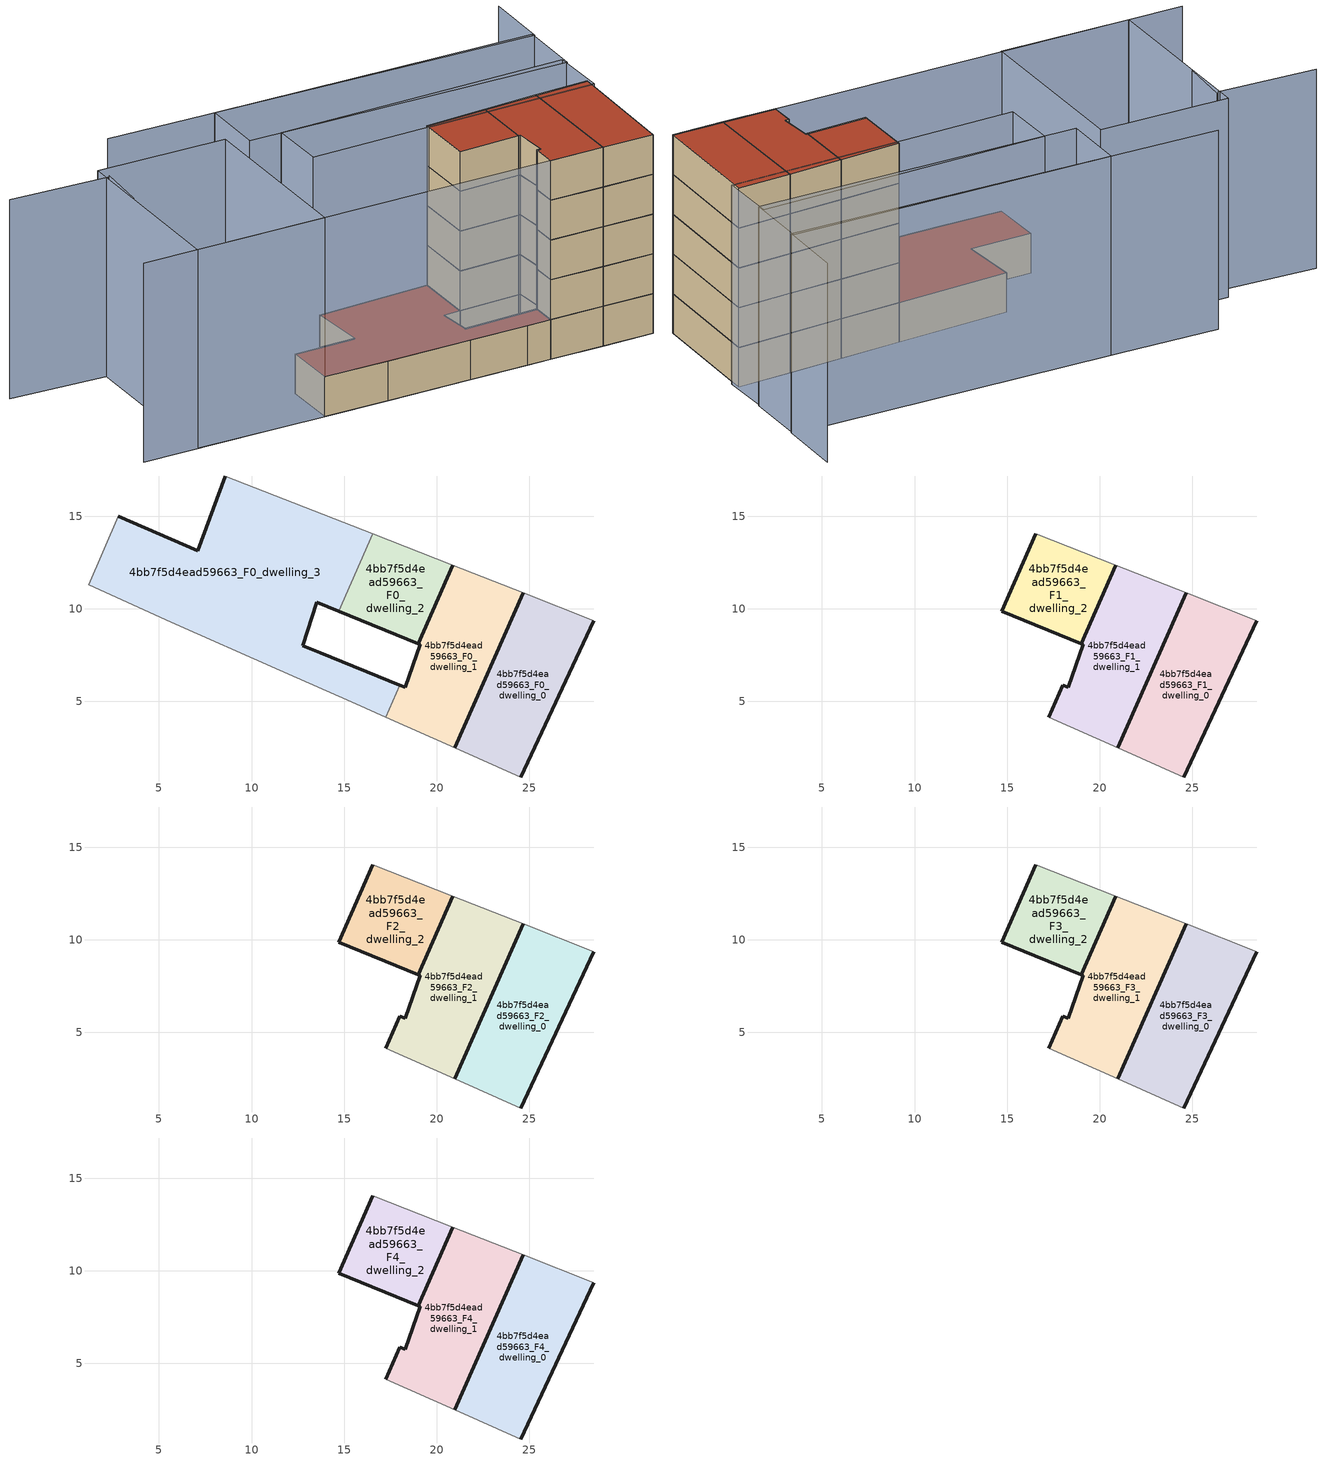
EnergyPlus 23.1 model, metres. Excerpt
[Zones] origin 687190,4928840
4bb7f5d4ead59663_F0_dwelling_0
 floor ground (EU_floor_Construction): 24.52,0.92 28.48,9.36 24.67,10.86 20.97,2.5 z0
 wall outside (EU_wall_Construction): 28.48,9.36 24.52,0.92 / 20.97,2.5 24.67,10.86 z0:3
 wall adiabatic (EU_wall_Construction): 24.67,10.86 28.48,9.36 / 24.52,0.92 20.97,2.5 z0:3
4bb7f5d4ead59663_F0_dwelling_1
 floor ground (EU_floor_Construction): 20.97,2.5 24.67,10.86 20.87,12.35 19,8.12 19.11,8.08 18.29,5.76 18.01,5.88 17.24,4.15 z0
 wall outside (EU_wall_Construction): 18.01,5.88 18.29,5.76 19.11,8.08 19,8.12 20.87,12.35 / 24.67,10.86 20.97,2.5 z0:3
 wall adiabatic (EU_wall_Construction): 20.87,12.35 24.67,10.86 / 20.97,2.5 17.24,4.15 z0:3
 wall to 4bb7f5d4ead59663_F0_dwelling_3 (EU_wall_Construction): 17.24,4.15 18.01,5.88 z0:3
4bb7f5d4ead59663_F0_dwelling_2
 floor ground (EU_floor_Construction): 19,8.12 20.87,12.35 16.54,14.04 14.7,9.87 z0
 wall outside (EU_wall_Construction): 20.87,12.35 19,8.12 14.7,9.87 z0:3
 wall adiabatic (EU_wall_Construction): 16.54,14.04 20.87,12.35 z0:3
 wall to 4bb7f5d4ead59663_F0_dwelling_3 (EU_wall_Construction): 14.7,9.87 16.54,14.04 z0:3
4bb7f5d4ead59663_F0_dwelling_3
 floor ground (EU_floor_Construction): 17.24,4.15 18.01,5.88 13.7,7.62 12.76,8 13.52,10.35 14.7,9.87 16.54,14.04 8.58,17.17 7.09,13.13 2.81,14.99 1.2,11.29 5.67,9.27 11.53,6.68 15.61,4.87 z0
 wall outside (EU_wall_Construction): 14.7,9.87 13.52,10.35 12.76,8 13.7,7.62 18.01,5.88 / 2.81,14.99 7.09,13.13 8.58,17.17 z0:3
 wall adiabatic (EU_wall_Construction): 17.24,4.15 15.61,4.87 11.53,6.68 5.67,9.27 1.2,11.29 2.81,14.99 / 8.58,17.17 16.54,14.04 z0:3
 roof outside (EU_roof_Construction): 16.54,14.04 14.7,9.87 13.52,10.35 12.76,8 13.7,7.62 18.01,5.88 17.24,4.15 15.61,4.87 11.53,6.68 5.67,9.27 1.2,11.29 2.81,14.99 7.09,13.13 8.58,17.17 z3
4bb7f5d4ead59663_F1_dwelling_0
 floor to 4bb7f5d4ead59663_F0_dwelling_0 (EU_floor_Construction): 24.52,0.92 28.48,9.36 24.67,10.86 20.97,2.5 z3
 wall outside (EU_wall_Construction): 28.48,9.36 24.52,0.92 / 20.97,2.5 24.67,10.86 z3:6
 wall adiabatic (EU_wall_Construction): 24.67,10.86 28.48,9.36 / 24.52,0.92 20.97,2.5 z3:6
4bb7f5d4ead59663_F1_dwelling_1
 floor to 4bb7f5d4ead59663_F0_dwelling_1 (EU_floor_Construction): 20.97,2.5 24.67,10.86 20.87,12.35 19,8.12 19.11,8.08 18.29,5.76 18.01,5.88 17.24,4.15 z3
 wall outside (EU_wall_Construction): 17.24,4.15 18.01,5.88 18.29,5.76 19.11,8.08 19,8.12 20.87,12.35 / 24.67,10.86 20.97,2.5 z3:6
 wall adiabatic (EU_wall_Construction): 20.87,12.35 24.67,10.86 / 20.97,2.5 17.24,4.15 z3:6
4bb7f5d4ead59663_F1_dwelling_2
 floor to 4bb7f5d4ead59663_F0_dwelling_2 (EU_floor_Construction): 19,8.12 20.87,12.35 16.54,14.04 14.7,9.87 z3
 wall outside (EU_wall_Construction): 20.87,12.35 19,8.12 14.7,9.87 16.54,14.04 z3:6
 wall adiabatic (EU_wall_Construction): 16.54,14.04 20.87,12.35 z3:6
4bb7f5d4ead59663_F2_dwelling_0
 floor to 4bb7f5d4ead59663_F1_dwelling_0 (EU_floor_Construction): 24.52,0.92 28.48,9.36 24.67,10.86 20.97,2.5 z6
 wall outside (EU_wall_Construction): 28.48,9.36 24.52,0.92 / 20.97,2.5 24.67,10.86 z6:9
 wall adiabatic (EU_wall_Construction): 24.67,10.86 28.48,9.36 / 24.52,0.92 20.97,2.5 z6:9
4bb7f5d4ead59663_F2_dwelling_1
 floor to 4bb7f5d4ead59663_F1_dwelling_1 (EU_floor_Construction): 20.97,2.5 24.67,10.86 20.87,12.35 19,8.12 19.11,8.08 18.29,5.76 18.01,5.88 17.24,4.15 z6
 wall outside (EU_wall_Construction): 17.24,4.15 18.01,5.88 18.29,5.76 19.11,8.08 19,8.12 20.87,12.35 / 24.67,10.86 20.97,2.5 z6:9
 wall adiabatic (EU_wall_Construction): 20.87,12.35 24.67,10.86 / 20.97,2.5 17.24,4.15 z6:9
4bb7f5d4ead59663_F2_dwelling_2
 floor to 4bb7f5d4ead59663_F1_dwelling_2 (EU_floor_Construction): 19,8.12 20.87,12.35 16.54,14.04 14.7,9.87 z6
 wall outside (EU_wall_Construction): 20.87,12.35 19,8.12 14.7,9.87 16.54,14.04 z6:9
 wall adiabatic (EU_wall_Construction): 16.54,14.04 20.87,12.35 z6:9
4bb7f5d4ead59663_F3_dwelling_0
 floor to 4bb7f5d4ead59663_F2_dwelling_0 (EU_floor_Construction): 24.52,0.92 28.48,9.36 24.67,10.86 20.97,2.5 z9
 wall outside (EU_wall_Construction): 28.48,9.36 24.52,0.92 / 20.97,2.5 24.67,10.86 z9:12
 wall adiabatic (EU_wall_Construction): 24.67,10.86 28.48,9.36 / 24.52,0.92 20.97,2.5 z9:12
4bb7f5d4ead59663_F3_dwelling_1
 floor to 4bb7f5d4ead59663_F2_dwelling_1 (EU_floor_Construction): 20.97,2.5 24.67,10.86 20.87,12.35 19,8.12 19.11,8.08 18.29,5.76 18.01,5.88 17.24,4.15 z9
 wall outside (EU_wall_Construction): 17.24,4.15 18.01,5.88 18.29,5.76 19.11,8.08 19,8.12 20.87,12.35 / 24.67,10.86 20.97,2.5 z9:12
 wall adiabatic (EU_wall_Construction): 20.87,12.35 24.67,10.86 / 20.97,2.5 17.24,4.15 z9:12
4bb7f5d4ead59663_F3_dwelling_2
 floor to 4bb7f5d4ead59663_F2_dwelling_2 (EU_floor_Construction): 19,8.12 20.87,12.35 16.54,14.04 14.7,9.87 z9
 wall outside (EU_wall_Construction): 20.87,12.35 19,8.12 14.7,9.87 16.54,14.04 z9:12
 wall adiabatic (EU_wall_Construction): 16.54,14.04 20.87,12.35 z9:12
4bb7f5d4ead59663_F4_dwelling_0
 floor to 4bb7f5d4ead59663_F3_dwelling_0 (EU_floor_Construction): 24.52,0.92 28.48,9.36 24.67,10.86 20.97,2.5 z12
 wall outside (EU_wall_Construction): 28.48,9.36 24.52,0.92 / 20.97,2.5 24.67,10.86 z12:15
 wall adiabatic (EU_wall_Construction): 24.67,10.86 28.48,9.36 / 24.52,0.92 20.97,2.5 z12:15
 roof outside (EU_roof_Construction): 28.48,9.36 24.52,0.92 20.97,2.5 24.67,10.86 z15
4bb7f5d4ead59663_F4_dwelling_1
 floor to 4bb7f5d4ead59663_F3_dwelling_1 (EU_floor_Construction): 20.97,2.5 24.67,10.86 20.87,12.35 19,8.12 19.11,8.08 18.29,5.76 18.01,5.88 17.24,4.15 z12
 wall outside (EU_wall_Construction): 17.24,4.15 18.01,5.88 18.29,5.76 19.11,8.08 19,8.12 20.87,12.35 / 24.67,10.86 20.97,2.5 z12:15
 wall adiabatic (EU_wall_Construction): 20.87,12.35 24.67,10.86 / 20.97,2.5 17.24,4.15 z12:15
 roof outside (EU_roof_Construction): 24.67,10.86 20.97,2.5 17.24,4.15 18.01,5.88 18.29,5.76 19.11,8.08 19,8.12 20.87,12.35 z15
4bb7f5d4ead59663_F4_dwelling_2
 floor to 4bb7f5d4ead59663_F3_dwelling_2 (EU_floor_Construction): 19,8.12 20.87,12.35 16.54,14.04 14.7,9.87 z12
 wall outside (EU_wall_Construction): 20.87,12.35 19,8.12 14.7,9.87 16.54,14.04 z12:15
 wall adiabatic (EU_wall_Construction): 16.54,14.04 20.87,12.35 z12:15
 roof outside (EU_roof_Construction): 20.87,12.35 19,8.12 14.7,9.87 16.54,14.04 z15
shading: -11.6,17.06 24.52,0.92 / 34.05,20.89 31.89,16.27 / 31.89,16.27 2.15,30.18 / -2.33,26.78 -4.07,23.44 / -2.52,26.75 -9.21,30.03 / 9.83,21.29 30.05,12.61 / 30.05,12.61 28.36,8.68 / 28.36,8.68 8.15,17.36 / 8.15,17.36 9.83,21.29 / 1.2,11.29 -7.8,15.36 / -7.8,15.36 -2.15,27.83 / -2.15,27.83 6.84,23.76 / 6.84,23.76 1.2,11.29 / 9.61,26.69 31.93,16.5 / 31.93,16.5 29.93,12.11 / 29.93,12.11 7.61,22.3 / 7.61,22.3 9.61,26.69 z0:15
[Building]
EU S2 Campaign: North Axis=0; Terrain=City; Solar Distribution=FullExterior
[Site:Location]
Bologna: Latitude=44.5; Longitude=11.25; Time Zone=1; Elevation=37
[SizingPeriod:WeatherFileDays]
AnnualSizingPeriod: Begin Month=1; Begin Day of Month=1; End Month=12; End Day of Month=31; Day of Week for Start Day=Monday; Use Weather File Daylight Saving Period=No; Use Weather File Rain and Snow Indicators=No
[MATERIAL]
EU_InternalMass_Material: Roughness=MediumRough; Thickness=0.1; Conductivity=1; Density=1800; Specific Heat=900; Thermal Absorptance=0.9; Solar Absorptance=0.7; Visible Absorptance=0.7
[MATERIAL:NOMASS] Roughness=MediumRough; Thermal Absorptance=0.9; Solar Absorptance=0.7; Visible Absorptance=0.7
Name | Thermal Resistance
EU_wall_NoMass | 0.905828
EU_roof_NoMass | 0.37593
EU_floor_NoMass | 0.67114
[CONSTRUCTION]
EU_wall_Construction: EU_wall_NoMass
EU_roof_Construction: EU_roof_NoMass
EU_floor_Construction: EU_floor_NoMass
EU_InternalMass_Construction: EU_InternalMass_Material
[ZONE] Type=1; Multiplier=1; Ceiling Height=autocalculate; Floor Area=autocalculate; Part of Total Floor Area=Yes
Name | Volume
4bb7f5d4ead59663_F0_dwelling_0; 4bb7f5d4ead59663_F1_dwelling_0; 4bb7f5d4ead59663_F2_dwelling_0; 4bb7f5d4ead59663_F3_dwelling_0; 4bb7f5d4ead59663_F4_dwelling_0 | 110.454
4bb7f5d4ead59663_F0_dwelling_1 | 109.187
4bb7f5d4ead59663_F1_dwelling_1; 4bb7f5d4ead59663_F2_dwelling_1; 4bb7f5d4ead59663_F3_dwelling_1; 4bb7f5d4ead59663_F4_dwelling_1 | 109.188
4bb7f5d4ead59663_F0_dwelling_2; 4bb7f5d4ead59663_F1_dwelling_2; 4bb7f5d4ead59663_F2_dwelling_2; 4bb7f5d4ead59663_F3_dwelling_2; 4bb7f5d4ead59663_F4_dwelling_2 | 63.9829
4bb7f5d4ead59663_F0_dwelling_3 | 288.554
[INTERNALMASS] Construction=EU_InternalMass_Construction
Name | Zone or ZoneList | Surface Area
4bb7f5d4ead59663_F0_dwelling_0_EU_InternalMass | 4bb7f5d4ead59663_F0_dwelling_0 | 36.8182
4bb7f5d4ead59663_F0_dwelling_1_EU_InternalMass | 4bb7f5d4ead59663_F0_dwelling_1 | 36.396
4bb7f5d4ead59663_F0_dwelling_2_EU_InternalMass | 4bb7f5d4ead59663_F0_dwelling_2 | 21.3276
4bb7f5d4ead59663_F0_dwelling_3_EU_InternalMass | 4bb7f5d4ead59663_F0_dwelling_3 | 96.184
4bb7f5d4ead59663_F1_dwelling_0_EU_InternalMass | 4bb7f5d4ead59663_F1_dwelling_0 | 38.9959
4bb7f5d4ead59663_F1_dwelling_1_EU_InternalMass | 4bb7f5d4ead59663_F1_dwelling_1 | 39.6211
4bb7f5d4ead59663_F1_dwelling_2_EU_InternalMass | 4bb7f5d4ead59663_F1_dwelling_2 | 112.108
4bb7f5d4ead59663_F2_dwelling_0_EU_InternalMass | 4bb7f5d4ead59663_F2_dwelling_0 | 38.9959
4bb7f5d4ead59663_F2_dwelling_1_EU_InternalMass | 4bb7f5d4ead59663_F2_dwelling_1 | 39.6211
4bb7f5d4ead59663_F2_dwelling_2_EU_InternalMass | 4bb7f5d4ead59663_F2_dwelling_2 | 112.108
4bb7f5d4ead59663_F3_dwelling_0_EU_InternalMass | 4bb7f5d4ead59663_F3_dwelling_0 | 38.9959
4bb7f5d4ead59663_F3_dwelling_1_EU_InternalMass | 4bb7f5d4ead59663_F3_dwelling_1 | 39.6211
4bb7f5d4ead59663_F3_dwelling_2_EU_InternalMass | 4bb7f5d4ead59663_F3_dwelling_2 | 112.108
4bb7f5d4ead59663_F4_dwelling_0_EU_InternalMass | 4bb7f5d4ead59663_F4_dwelling_0 | 38.9959
4bb7f5d4ead59663_F4_dwelling_1_EU_InternalMass | 4bb7f5d4ead59663_F4_dwelling_1 | 39.6211
4bb7f5d4ead59663_F4_dwelling_2_EU_InternalMass | 4bb7f5d4ead59663_F4_dwelling_2 | 112.108
[OTHEREQUIPMENT] Fuel Type=Electricity; Design Level Calculation Method=Watts/Area; Power per Zone Floor Area=1; Fraction Latent=0; Fraction Radiant=0; Fraction Lost=0; Carbon Dioxide Generation Rate=0; EndUse Subcategory=EU_Step8_InternalGains
Name | Zone or ZoneList or Space or SpaceList | Schedule
EU_Step8_InternalGain_4bb7f5d4ead59663_F0_dwelling_0_f000 | 4bb7f5d4ead59663_F0_dwelling_0 | EU_Step8_GainSchedule_4bb7f5d4ead59663_F0_dwelling_0_f000
EU_Step8_InternalGain_4bb7f5d4ead59663_F0_dwelling_1_f000 | 4bb7f5d4ead59663_F0_dwelling_1 | EU_Step8_GainSchedule_4bb7f5d4ead59663_F0_dwelling_1_f000
EU_Step8_InternalGain_4bb7f5d4ead59663_F0_dwelling_2_f000 | 4bb7f5d4ead59663_F0_dwelling_2 | EU_Step8_GainSchedule_4bb7f5d4ead59663_F0_dwelling_2_f000
EU_Step8_InternalGain_4bb7f5d4ead59663_F0_dwelling_3_f000 | 4bb7f5d4ead59663_F0_dwelling_3 | EU_Step8_GainSchedule_4bb7f5d4ead59663_F0_dwelling_3_f000
EU_Step8_InternalGain_4bb7f5d4ead59663_F1_dwelling_0_f000 | 4bb7f5d4ead59663_F1_dwelling_0 | EU_Step8_GainSchedule_4bb7f5d4ead59663_F1_dwelling_0_f000
EU_Step8_InternalGain_4bb7f5d4ead59663_F1_dwelling_1_f000 | 4bb7f5d4ead59663_F1_dwelling_1 | EU_Step8_GainSchedule_4bb7f5d4ead59663_F1_dwelling_1_f000
EU_Step8_InternalGain_4bb7f5d4ead59663_F1_dwelling_2_f000 | 4bb7f5d4ead59663_F1_dwelling_2 | EU_Step8_GainSchedule_4bb7f5d4ead59663_F1_dwelling_2_f000
EU_Step8_InternalGain_4bb7f5d4ead59663_F2_dwelling_0_f000 | 4bb7f5d4ead59663_F2_dwelling_0 | EU_Step8_GainSchedule_4bb7f5d4ead59663_F2_dwelling_0_f000
EU_Step8_InternalGain_4bb7f5d4ead59663_F2_dwelling_1_f000 | 4bb7f5d4ead59663_F2_dwelling_1 | EU_Step8_GainSchedule_4bb7f5d4ead59663_F2_dwelling_1_f000
EU_Step8_InternalGain_4bb7f5d4ead59663_F2_dwelling_2_f000 | 4bb7f5d4ead59663_F2_dwelling_2 | EU_Step8_GainSchedule_4bb7f5d4ead59663_F2_dwelling_2_f000
EU_Step8_InternalGain_4bb7f5d4ead59663_F3_dwelling_0_f000 | 4bb7f5d4ead59663_F3_dwelling_0 | EU_Step8_GainSchedule_4bb7f5d4ead59663_F3_dwelling_0_f000
EU_Step8_InternalGain_4bb7f5d4ead59663_F3_dwelling_1_f000 | 4bb7f5d4ead59663_F3_dwelling_1 | EU_Step8_GainSchedule_4bb7f5d4ead59663_F3_dwelling_1_f000
EU_Step8_InternalGain_4bb7f5d4ead59663_F3_dwelling_2_f000 | 4bb7f5d4ead59663_F3_dwelling_2 | EU_Step8_GainSchedule_4bb7f5d4ead59663_F3_dwelling_2_f000
EU_Step8_InternalGain_4bb7f5d4ead59663_F4_dwelling_0_f000 | 4bb7f5d4ead59663_F4_dwelling_0 | EU_Step8_GainSchedule_4bb7f5d4ead59663_F4_dwelling_0_f000
EU_Step8_InternalGain_4bb7f5d4ead59663_F4_dwelling_1_f000 | 4bb7f5d4ead59663_F4_dwelling_1 | EU_Step8_GainSchedule_4bb7f5d4ead59663_F4_dwelling_1_f000
EU_Step8_InternalGain_4bb7f5d4ead59663_F4_dwelling_2_f000 | 4bb7f5d4ead59663_F4_dwelling_2 | EU_Step8_GainSchedule_4bb7f5d4ead59663_F4_dwelling_2_f000
[ZONEVENTILATION:DESIGNFLOWRATE] Schedule=EU_AlwaysOn; Design Flow Rate Calculation Method=AirChanges/Hour; Air Changes per Hour=0.73129; Ventilation Type=Natural; Fan Pressure Rise=0; Fan Total Efficiency=1; Constant Term Coefficient=1; Temperature Term Coefficient=0; Velocity Term Coefficient=0; Velocity Squared Term Coefficient=0; Minimum Indoor Temperature=-100; Maximum Indoor Temperature=100; Delta Temperature=-100; Minimum Outdoor Temperature=-100; Maximum Outdoor Temperature=100; Maximum Wind Speed=40
Name | Zone or ZoneList or Space or SpaceList
EU_ConstantAir_4bb7f5d4ead59663_F0_dwelling_0 | 4bb7f5d4ead59663_F0_dwelling_0
EU_ConstantAir_4bb7f5d4ead59663_F0_dwelling_1 | 4bb7f5d4ead59663_F0_dwelling_1
EU_ConstantAir_4bb7f5d4ead59663_F0_dwelling_2 | 4bb7f5d4ead59663_F0_dwelling_2
EU_ConstantAir_4bb7f5d4ead59663_F0_dwelling_3 | 4bb7f5d4ead59663_F0_dwelling_3
EU_ConstantAir_4bb7f5d4ead59663_F1_dwelling_0 | 4bb7f5d4ead59663_F1_dwelling_0
EU_ConstantAir_4bb7f5d4ead59663_F1_dwelling_1 | 4bb7f5d4ead59663_F1_dwelling_1
EU_ConstantAir_4bb7f5d4ead59663_F1_dwelling_2 | 4bb7f5d4ead59663_F1_dwelling_2
EU_ConstantAir_4bb7f5d4ead59663_F2_dwelling_0 | 4bb7f5d4ead59663_F2_dwelling_0
EU_ConstantAir_4bb7f5d4ead59663_F2_dwelling_1 | 4bb7f5d4ead59663_F2_dwelling_1
EU_ConstantAir_4bb7f5d4ead59663_F2_dwelling_2 | 4bb7f5d4ead59663_F2_dwelling_2
EU_ConstantAir_4bb7f5d4ead59663_F3_dwelling_0 | 4bb7f5d4ead59663_F3_dwelling_0
EU_ConstantAir_4bb7f5d4ead59663_F3_dwelling_1 | 4bb7f5d4ead59663_F3_dwelling_1
EU_ConstantAir_4bb7f5d4ead59663_F3_dwelling_2 | 4bb7f5d4ead59663_F3_dwelling_2
EU_ConstantAir_4bb7f5d4ead59663_F4_dwelling_0 | 4bb7f5d4ead59663_F4_dwelling_0
EU_ConstantAir_4bb7f5d4ead59663_F4_dwelling_1 | 4bb7f5d4ead59663_F4_dwelling_1
EU_ConstantAir_4bb7f5d4ead59663_F4_dwelling_2 | 4bb7f5d4ead59663_F4_dwelling_2
[HVACTEMPLATE:THERMOSTAT] Constant Heating Setpoint=20; Constant Cooling Setpoint=50
EU_HeatOnly_4bb7f5d4ead59663_F0_dwelling_0; EU_HeatOnly_4bb7f5d4ead59663_F0_dwelling_1; EU_HeatOnly_4bb7f5d4ead59663_F0_dwelling_2; EU_HeatOnly_4bb7f5d4ead59663_F0_dwelling_3; EU_HeatOnly_4bb7f5d4ead59663_F1_dwelling_0; EU_HeatOnly_4bb7f5d4ead59663_F1_dwelling_1; EU_HeatOnly_4bb7f5d4ead59663_F1_dwelling_2; EU_HeatOnly_4bb7f5d4ead59663_F2_dwelling_0; EU_HeatOnly_4bb7f5d4ead59663_F2_dwelling_1; EU_HeatOnly_4bb7f5d4ead59663_F2_dwelling_2; EU_HeatOnly_4bb7f5d4ead59663_F3_dwelling_0; EU_HeatOnly_4bb7f5d4ead59663_F3_dwelling_1; EU_HeatOnly_4bb7f5d4ead59663_F3_dwelling_2; EU_HeatOnly_4bb7f5d4ead59663_F4_dwelling_0; EU_HeatOnly_4bb7f5d4ead59663_F4_dwelling_1; EU_HeatOnly_4bb7f5d4ead59663_F4_dwelling_2
[HVACTEMPLATE:ZONE:IDEALLOADSAIRSYSTEM] System Availability Schedule=EU_AlwaysOn; Maximum Heating Supply Air Temperature=50; Minimum Cooling Supply Air Temperature=13; Maximum Heating Supply Air Humidity Ratio=0.0156; Minimum Cooling Supply Air Humidity Ratio=0.0077; Heating Limit=NoLimit; Cooling Limit=NoLimit; Heating Availability Schedule=EU_AlwaysOn; Cooling Availability Schedule=EU_CoolingOff; Dehumidification Control Type=ConstantSensibleHeatRatio; Cooling Sensible Heat Ratio=0.7; Dehumidification Setpoint=60; Humidification Control Type=None; Humidification Setpoint=30; Outdoor Air Method=None; Outdoor Air Flow Rate per Person=0.00944; Outdoor Air Flow Rate per Zone Floor Area=0; Outdoor Air Flow Rate per Zone=0; Demand Controlled Ventilation Type=None; Outdoor Air Economizer Type=NoEconomizer; Heat Recovery Type=None; Sensible Heat Recovery Effectiveness=0.7; Latent Heat Recovery Effectiveness=0.65
Name | Template Thermostat
4bb7f5d4ead59663_F0_dwelling_0 | EU_HeatOnly_4bb7f5d4ead59663_F0_dwelling_0
4bb7f5d4ead59663_F0_dwelling_1 | EU_HeatOnly_4bb7f5d4ead59663_F0_dwelling_1
4bb7f5d4ead59663_F0_dwelling_2 | EU_HeatOnly_4bb7f5d4ead59663_F0_dwelling_2
4bb7f5d4ead59663_F0_dwelling_3 | EU_HeatOnly_4bb7f5d4ead59663_F0_dwelling_3
4bb7f5d4ead59663_F1_dwelling_0 | EU_HeatOnly_4bb7f5d4ead59663_F1_dwelling_0
4bb7f5d4ead59663_F1_dwelling_1 | EU_HeatOnly_4bb7f5d4ead59663_F1_dwelling_1
4bb7f5d4ead59663_F1_dwelling_2 | EU_HeatOnly_4bb7f5d4ead59663_F1_dwelling_2
4bb7f5d4ead59663_F2_dwelling_0 | EU_HeatOnly_4bb7f5d4ead59663_F2_dwelling_0
4bb7f5d4ead59663_F2_dwelling_1 | EU_HeatOnly_4bb7f5d4ead59663_F2_dwelling_1
4bb7f5d4ead59663_F2_dwelling_2 | EU_HeatOnly_4bb7f5d4ead59663_F2_dwelling_2
4bb7f5d4ead59663_F3_dwelling_0 | EU_HeatOnly_4bb7f5d4ead59663_F3_dwelling_0
4bb7f5d4ead59663_F3_dwelling_1 | EU_HeatOnly_4bb7f5d4ead59663_F3_dwelling_1
4bb7f5d4ead59663_F3_dwelling_2 | EU_HeatOnly_4bb7f5d4ead59663_F3_dwelling_2
4bb7f5d4ead59663_F4_dwelling_0 | EU_HeatOnly_4bb7f5d4ead59663_F4_dwelling_0
4bb7f5d4ead59663_F4_dwelling_1 | EU_HeatOnly_4bb7f5d4ead59663_F4_dwelling_1
4bb7f5d4ead59663_F4_dwelling_2 | EU_HeatOnly_4bb7f5d4ead59663_F4_dwelling_2
[SIZING:ZONE] Zone Cooling Design Supply Air Temperature Input Method=SupplyAirTemperature; Zone Cooling Design Supply Air Temperature=13; Zone Heating Design Supply Air Temperature Input Method=SupplyAirTemperature; Zone Heating Design Supply Air Temperature=50; Zone Cooling Design Supply Air Humidity Ratio=0.008; Zone Heating Design Supply Air Humidity Ratio=0.008; Cooling Design Air Flow Method=DesignDay; Cooling Design Air Flow Rate=0; Cooling Minimum Air Flow per Zone Floor Area=0.000762; Cooling Minimum Air Flow=0; Cooling Minimum Air Flow Fraction=0.2; Heating Design Air Flow Method=DesignDay; Heating Design Air Flow Rate=0; Heating Maximum Air Flow per Zone Floor Area=0.002032; Heating Maximum Air Flow=0.141576; Heating Maximum Air Flow Fraction=0.3; Account for Dedicated Outdoor Air System=No; Dedicated Outdoor Air System Control Strategy=NeutralSupplyAir; Dedicated Outdoor Air Low Setpoint Temperature for Design=autosize; Dedicated Outdoor Air High Setpoint Temperature for Design=autosize; Zone Load Sizing Method=Sensible Load Only No Latent Load; Zone Latent Cooling Design Supply Air Humidity Ratio Input Method=HumidityRatioDifference; Zone Cooling Design Supply Air Humidity Ratio Difference=0.005; Zone Latent Heating Design Supply Air Humidity Ratio Input Method=HumidityRatioDifference; Zone Humidification Design Supply Air Humidity Ratio Difference=0.005
4bb7f5d4ead59663_F0_dwelling_0; 4bb7f5d4ead59663_F0_dwelling_1; 4bb7f5d4ead59663_F0_dwelling_2; 4bb7f5d4ead59663_F0_dwelling_3; 4bb7f5d4ead59663_F1_dwelling_0; 4bb7f5d4ead59663_F1_dwelling_1; 4bb7f5d4ead59663_F1_dwelling_2; 4bb7f5d4ead59663_F2_dwelling_0; 4bb7f5d4ead59663_F2_dwelling_1; 4bb7f5d4ead59663_F2_dwelling_2; 4bb7f5d4ead59663_F3_dwelling_0; 4bb7f5d4ead59663_F3_dwelling_1; 4bb7f5d4ead59663_F3_dwelling_2; 4bb7f5d4ead59663_F4_dwelling_0; 4bb7f5d4ead59663_F4_dwelling_1; 4bb7f5d4ead59663_F4_dwelling_2
[SCHEDULE:CONSTANT]
Name | Hourly Value
EU_AlwaysOn | 1
EU_CoolingOff | 0
[SCHEDULE:FILE] Column Number=1; Rows to Skip at Top=0; Number of Hours of Data=8760; Column Separator=Comma; Interpolate to Timestep=No; Minutes per Item=60; Adjust Schedule for Daylight Savings=Yes
Name | File
EU_Step8_GainSchedule_4bb7f5d4ead59663_F0_dwelling_0_f000 | ../../schedules/4bb7f5d4ead59663/4bb7f5d4ead59663_F0_dwelling_0_f000_gain.csv
EU_Step8_GainSchedule_4bb7f5d4ead59663_F0_dwelling_1_f000 | ../../schedules/4bb7f5d4ead59663/4bb7f5d4ead59663_F0_dwelling_1_f000_gain.csv
EU_Step8_GainSchedule_4bb7f5d4ead59663_F0_dwelling_2_f000 | ../../schedules/4bb7f5d4ead59663/4bb7f5d4ead59663_F0_dwelling_2_f000_gain.csv
EU_Step8_GainSchedule_4bb7f5d4ead59663_F0_dwelling_3_f000 | ../../schedules/4bb7f5d4ead59663/4bb7f5d4ead59663_F0_dwelling_3_f000_gain.csv
EU_Step8_GainSchedule_4bb7f5d4ead59663_F1_dwelling_0_f000 | ../../schedules/4bb7f5d4ead59663/4bb7f5d4ead59663_F1_dwelling_0_f000_gain.csv
EU_Step8_GainSchedule_4bb7f5d4ead59663_F1_dwelling_1_f000 | ../../schedules/4bb7f5d4ead59663/4bb7f5d4ead59663_F1_dwelling_1_f000_gain.csv
EU_Step8_GainSchedule_4bb7f5d4ead59663_F1_dwelling_2_f000 | ../../schedules/4bb7f5d4ead59663/4bb7f5d4ead59663_F1_dwelling_2_f000_gain.csv
EU_Step8_GainSchedule_4bb7f5d4ead59663_F2_dwelling_0_f000 | ../../schedules/4bb7f5d4ead59663/4bb7f5d4ead59663_F2_dwelling_0_f000_gain.csv
EU_Step8_GainSchedule_4bb7f5d4ead59663_F2_dwelling_1_f000 | ../../schedules/4bb7f5d4ead59663/4bb7f5d4ead59663_F2_dwelling_1_f000_gain.csv
EU_Step8_GainSchedule_4bb7f5d4ead59663_F2_dwelling_2_f000 | ../../schedules/4bb7f5d4ead59663/4bb7f5d4ead59663_F2_dwelling_2_f000_gain.csv
EU_Step8_GainSchedule_4bb7f5d4ead59663_F3_dwelling_0_f000 | ../../schedules/4bb7f5d4ead59663/4bb7f5d4ead59663_F3_dwelling_0_f000_gain.csv
EU_Step8_GainSchedule_4bb7f5d4ead59663_F3_dwelling_1_f000 | ../../schedules/4bb7f5d4ead59663/4bb7f5d4ead59663_F3_dwelling_1_f000_gain.csv
EU_Step8_GainSchedule_4bb7f5d4ead59663_F3_dwelling_2_f000 | ../../schedules/4bb7f5d4ead59663/4bb7f5d4ead59663_F3_dwelling_2_f000_gain.csv
EU_Step8_GainSchedule_4bb7f5d4ead59663_F4_dwelling_0_f000 | ../../schedules/4bb7f5d4ead59663/4bb7f5d4ead59663_F4_dwelling_0_f000_gain.csv
EU_Step8_GainSchedule_4bb7f5d4ead59663_F4_dwelling_1_f000 | ../../schedules/4bb7f5d4ead59663/4bb7f5d4ead59663_F4_dwelling_1_f000_gain.csv
EU_Step8_GainSchedule_4bb7f5d4ead59663_F4_dwelling_2_f000 | ../../schedules/4bb7f5d4ead59663/4bb7f5d4ead59663_F4_dwelling_2_f000_gain.csv
